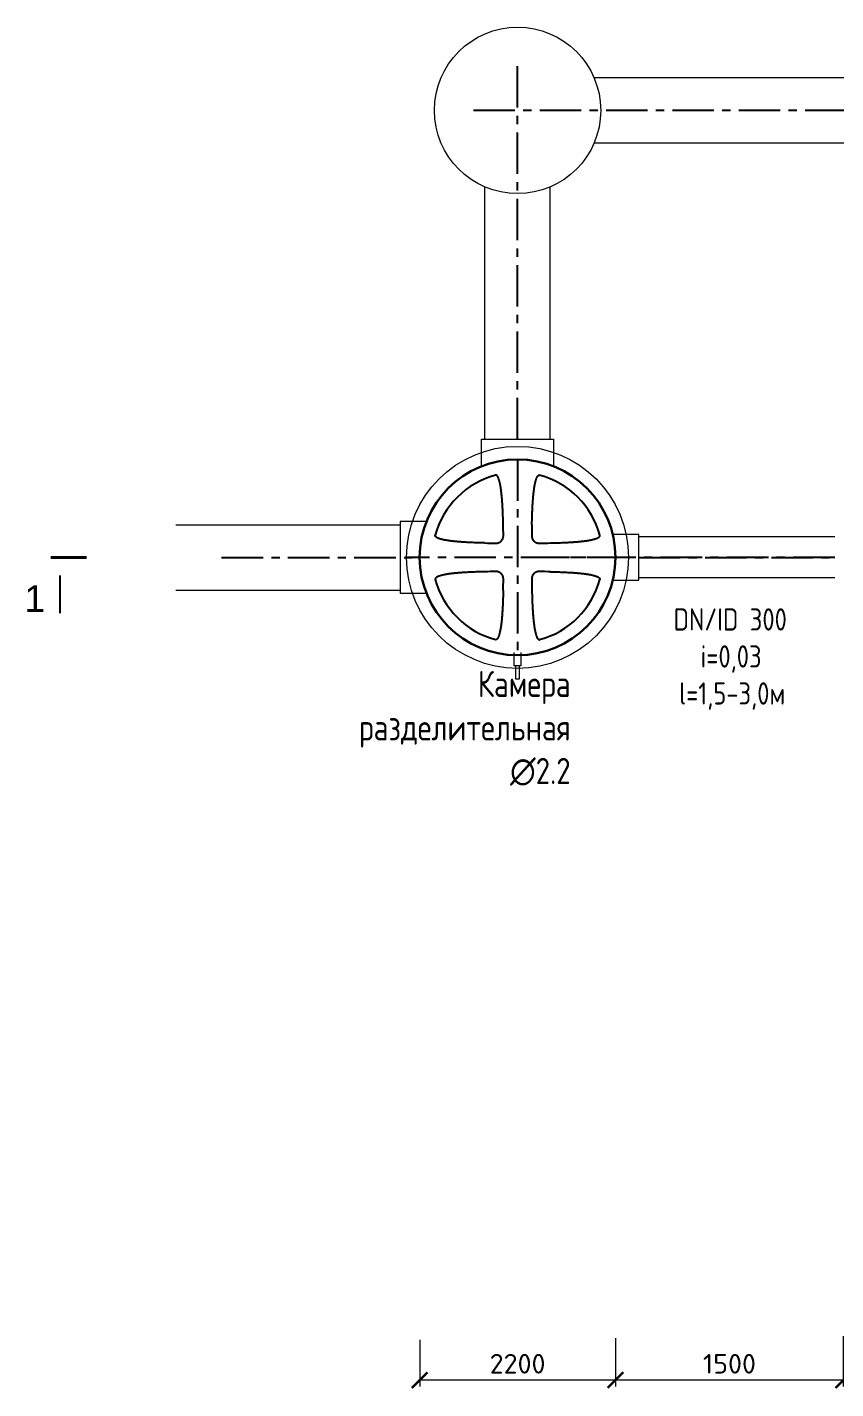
# Model space of a CAD drawing. Header units: millimetres. Extents: x 24859265 to 26550985, y 32092698 to 33532929.
# Drawn here: x 26273269 to 26279462, y 33043943 to 33054369 of the extents above; entities that cross this region are included whole.
import ezdxf

# ---------------------------------------------------------------- set-up
doc = ezdxf.new("R2010")
doc.units = ezdxf.units.MM
doc.linetypes.add('осевая', pattern=[50.8, 31.75, -6.35, 6.35, -6.35])
doc.layers.add('Системный слой', color=7, linetype='Continuous')
doc.styles.add('ARTEM Arial', font='simplex.shx')
doc.styles.add('ARTEM GOST', font='GOST_0.TTF')
doc.styles.get("Standard").update_dxf_attribs({"font": 'arial.ttf'})
doc.dimstyles.new('ARTEM', dxfattribs={"dimtxt": 70, "dimasz": 50, "dimexe": 35, "dimexo": 15, "dimgap": 10, "dimtad": 1, "dimdec": 0, "dimtxsty": 'ARTEM Arial', "dimcen": 2.5, "dimclrd": 7, "dimclre": 7, "dimclrt": 7, "dimadec": 0, "dimazin": 0, "dimtfac": 1, "dimtdec": 0, "dimtmove": 0, "dimatfit": 3, "dimfxl": 1, "dimlwd": 15, "dimlwe": 15, "dimarcsym": 0})

# ---------------------------------------------------------------- blocks, each defined once
blk = doc.blocks.new('_ArchTick')
at = {"color": 0, "linetype": 'ByBlock', "const_width": 0.15}
blk.add_lwpolyline([(-0.5, -0.5), (0.5, 0.5)], dxfattribs=at)
blk = doc.blocks.new('*D177')
at = {"color": 7, "lineweight": 15, "transparency": 16777216}
for p, q in [((26279520, 33044346), (26279520, 33043959)), ((26287520, 33044331), (26287520, 33043959)), ((26287520, 33044009), (26279520, 33044009))]:
    blk.add_line(p, q, dxfattribs=at)
at = {"color": 7, "lineweight": 15, "transparency": 16777216, "xscale": 120, "yscale": 120, "zscale": 120, "rotation": 180}
blk.add_blockref('_ArchTick', (26279520, 33044009), dxfattribs=at)
at = {"color": 7, "lineweight": 15, "transparency": 16777216, "xscale": 120, "yscale": 120, "zscale": 120}
blk.add_blockref('_ArchTick', (26287520, 33044009), dxfattribs=at)
at = {"color": 7, "lineweight": 20, "transparency": 16777216, "insert": (26283520, 33044134), "char_height": 150, "attachment_point": 5, "style": 'ARTEM Arial'}
blk.add_mtext('8000', dxfattribs=at)
blk = doc.blocks.new('*D189')
at = {"color": 7, "lineweight": 15, "transparency": 16777216}
for p, q in [((26277775, 33044316), (26277775, 33043959)), ((26279520, 33044331), (26279520, 33043959)), ((26279520, 33044009), (26277775, 33044009))]:
    blk.add_line(p, q, dxfattribs=at)
at = {"color": 7, "lineweight": 15, "transparency": 16777216, "xscale": 120, "yscale": 120, "zscale": 120, "rotation": 180}
blk.add_blockref('_ArchTick', (26277775, 33044009), dxfattribs=at)
at = {"color": 7, "lineweight": 15, "transparency": 16777216, "xscale": 120, "yscale": 120, "zscale": 120}
blk.add_blockref('_ArchTick', (26279520, 33044009), dxfattribs=at)
at = {"color": 7, "lineweight": 20, "transparency": 16777216, "insert": (26278648, 33044134), "char_height": 150, "attachment_point": 5, "style": 'ARTEM Arial'}
blk.add_mtext('1500', dxfattribs=at)
blk = doc.blocks.new('*D190')
at = {"color": 7, "lineweight": 15, "transparency": 16777216}
for p, q in [((26276275, 33044316), (26276275, 33043959)), ((26277775, 33044331), (26277775, 33043959)), ((26277775, 33044009), (26276275, 33044009))]:
    blk.add_line(p, q, dxfattribs=at)
at = {"color": 7, "lineweight": 15, "transparency": 16777216, "xscale": 120, "yscale": 120, "zscale": 120, "rotation": 180}
blk.add_blockref('_ArchTick', (26276275, 33044009), dxfattribs=at)
at = {"color": 7, "lineweight": 15, "transparency": 16777216, "xscale": 120, "yscale": 120, "zscale": 120}
blk.add_blockref('_ArchTick', (26277775, 33044009), dxfattribs=at)
at = {"color": 7, "lineweight": 20, "transparency": 16777216, "insert": (26277025, 33044134), "char_height": 150, "attachment_point": 5, "style": 'ARTEM Arial'}
blk.add_mtext('2200', dxfattribs=at)

msp = doc.modelspace()

# ---------------------------------------------------------------- linework, layer by layer
at = {"color": 1, "linetype": 'осевая', "lineweight": 25, "ltscale": 10}
for p, q in [((26277024.7519, 33051213.5825), (26277024.7519, 33054131.5258)), ((26305452.2721, 33053731.5258), (26276624.7519, 33053731.5258)), ((26277024.7519, 33051059.1649), (26277024.7519, 33049559.1649)), ((26274758.0202, 33050309.1649), (26276258.0202, 33050309.1649)), ((26277874.7519, 33050309.1649), (26276174.7519, 33050309.1649)), ((26279454.0495, 33050309.1649), (26277154.0495, 33050309.1649)), ((26277954.0495, 33050309.1649), (26279454.0495, 33050309.1649))]:
    msp.add_line(p, q, dxfattribs=at)
at = {"lineweight": 20}
for p, q in [((26304544.9045, 33053981.5258), (26277610.794, 33053981.5258)), ((26304544.9045, 33053481.5258), (26277610.794, 33053481.5258)), ((26276774.7519, 33051213.5825), (26276774.7519, 33053145.4836)), ((26277274.7519, 33051213.5825), (26277274.7519, 33053145.4836)), ((26274408.0201, 33050559.1649), (26276125.5746, 33050559.1649)), ((26279454.0495, 33050466.6649), (26277954.0495, 33050466.6649)), ((26274408.0201, 33050059.1649), (26276125.5746, 33050059.1649)), ((26279454.0495, 33050151.6649), (26277954.0495, 33050151.6649)), ((26276999.7519, 33049479.6162), (26276999.7519, 33049579.6162))]:
    msp.add_line(p, q, dxfattribs=at)
at = {"color": 1, "lineweight": 40}
msp.add_line((26273449.9637, 33050307.8486), (26273722.9637, 33050307.8486), dxfattribs=at)
at = {"lineweight": 20}
for points in [[(26276749.7519, 33051013.5825), (26276749.7519, 33051213.5825), (26277299.7519, 33051213.5825), (26277299.7519, 33051013.5825)], [(26276325.5746, 33050584.1649), (26276125.5746, 33050584.1649), (26276125.5746, 33050034.1649), (26276325.5746, 33050034.1649)], [(26277754.0495, 33050134.1649), (26277954.0495, 33050134.1649), (26277954.0495, 33050484.1649), (26277754.0495, 33050484.1649)], [(26277049.7519, 33049579.6162), (26277049.7519, 33049479.6162), (26276999.7519, 33049479.6162)], [(26277040.7519, 33049479.6162), (26277008.7519, 33049479.6162), (26277008.7519, 33049379.6162), (26277040.7519, 33049379.6162), (26277040.7519, 33049479.6162)]]:
    msp.add_lwpolyline(points, dxfattribs=at)
at = {"color": 1, "linetype": 'ByBlock', "lineweight": -2}
msp.add_lwpolyline([(26273518.2137, 33050171.3486), (26273518.2137, 33049881.8917)], dxfattribs=at)
at = {"lineweight": 20}
for centre, radius in [((26277024.7519, 33053731.5258), 637.1384), ((26277024.7519, 33050309.1649), 850)]:
    msp.add_circle(centre, radius, dxfattribs=at)
at = {"layer": 'Системный слой', "color": 7, "lineweight": 30}
msp.add_circle((26277024.7519, 33050309.1649), 750, dxfattribs=at)
at = {"layer": 'Системный слой', "color": 7, "lineweight": 25}
for start, end in [(104.99428033, 165.00571967), (14.99428033, 75.00571967), (194.99428033, 255.00571967), (284.99428033, 345.00571967)]:
    msp.add_arc((26277024.7519, 33050309.1649), 652.2931, start, end, dxfattribs=at)
for centre, major_axis, start_param, end_param in [((26275554.9225, 33050309.1649), (0, 3983.7956), -1.5288082595, -1.5073540114), ((26278494.5813, 33050309.1649), (0, -3983.7956), -1.6342386421, -1.6127843941), ((26277024.7519, 33051778.9943), (3983.7956, 0), -1.6342386421, -1.6127843941), ((26277024.7519, 33051778.9943), (3983.7956, 0), -1.5288082595, -1.5073540114), ((26277024.7519, 33048839.3355), (-3983.7956, 0), -1.5288082595, -1.5073540114), ((26277024.7519, 33048839.3355), (-3983.7956, 0), -1.6342386421, -1.6127843941), ((26275554.9225, 33050309.1649), (0, 3983.7956), -1.6342386421, -1.6127843941), ((26278494.5813, 33050309.1649), (0, -3983.7956), -1.5288082595, -1.5073540114)]:
    msp.add_ellipse(centre, major_axis=major_axis, ratio=0.3420201433, start_param=start_param, end_param=end_param, dxfattribs=at)
for points, knots in [([(26276914.7197, 33050561.7366), (26276914.5729, 33050568.4929), (26276914.2546, 33050582.1543), (26276913.6958, 33050602.9278), (26276913.1467, 33050620.604), (26276912.6427, 33050635.1262), (26276912.2242, 33050646.3184), (26276911.7648, 33050657.7141), (26276911.2618, 33050669.2765), (26276910.7084, 33050681.054), (26276910.1022, 33050692.9848), (26276909.4382, 33050705.0561), (26276908.7141, 33050717.2061), (26276907.9248, 33050729.4217), (26276907.0672, 33050741.6532), (26276906.1405, 33050753.823), (26276905.1445, 33050765.8649), (26276904.0823, 33050777.685), (26276902.949, 33050789.2947), (26276901.7486, 33050800.6116), (26276900.4763, 33050811.6465), (26276899.1392, 33050822.3169), (26276897.7222, 33050832.7142), (26276896.2342, 33050842.7387), (26276894.6753, 33050852.3689), (26276893.0815, 33050861.3942), (26276891.4443, 33050869.8938), (26276889.7962, 33050877.7358), (26276888.1297, 33050884.9995), (26276886.4895, 33050891.5544), (26276884.8376, 33050897.6085), (26276883.196, 33050903.1173), (26276881.5531, 33050908.1506), (26276879.9851, 33050912.5366), (26276878.4716, 33050916.4058), (26276877.0594, 33050919.7085), (26276875.7229, 33050922.5683), (26276874.5177, 33050924.9371), (26276873.3838, 33050926.9907), (26276872.323, 33050928.7618), (26276871.303, 33050930.3277), (26276870.3769, 33050931.6364), (26276869.5259, 33050932.7466), (26276868.7711, 33050933.6583), (26276868.087, 33050934.4254), (26276867.492, 33050935.0481), (26276866.9448, 33050935.5849), (26276866.4348, 33050936.0543), (26276865.9403, 33050936.4805), (26276865.477, 33050936.8543), (26276865.0388, 33050937.1852), (26276864.6205, 33050937.4811), (26276864.2012, 33050937.7581), (26276863.723, 33050938.0513), (26276863.1774, 33050938.3545), (26276862.5651, 33050938.6532), (26276861.9416, 33050938.9145), (26276861.2303, 33050939.1631), (26276860.3537, 33050939.3963), (26276859.3308, 33050939.5562), (26276858.3516, 33050939.592), (26276857.3778, 33050939.531), (26276856.6261, 33050939.4081), (26276856.1224, 33050939.2842), (26276855.9889, 33050939.2485)], [0, 0, 0, 0, 3.3465215227, 6.7668481108, 10.2915294563, 12.1064704035, 13.9667284637, 15.8422720642, 17.7603288517, 19.7057234187, 21.6905513702, 23.6874947395, 25.7055973182, 27.732687694, 29.7656162487, 31.7952757147, 33.7955244632, 35.7695807019, 37.6943488583, 39.5961389233, 41.4313009066, 43.2229566875, 44.9506275935, 46.6578929263, 48.2718604808, 49.8130927217, 51.2286774763, 52.5916245338, 53.8146707649, 54.9501107308, 55.9637081159, 56.941680685, 57.8073288267, 58.5954522651, 59.2603872038, 59.8807831171, 60.3931235223, 60.8425705834, 61.2130615076, 61.5668145258, 61.8715192069, 62.1433392224, 62.3649957537, 62.5683806449, 62.7332246549, 62.8775336294, 62.998105508, 63.1158041166, 63.2233857036, 63.3237994927, 63.4127332556, 63.4971934585, 63.5791240454, 63.6628029087, 63.7756373509, 63.8878254565, 63.9983947722, 64.1087959283, 64.2603022576, 64.4493688623, 64.627507815, 64.7505276307, 64.9338791724, 65, 65, 65, 65]), ([(26277134.7841, 33050561.7366), (26277134.9309, 33050568.4917), (26277135.249, 33050582.1447), (26277135.8071, 33050602.8945), (26277136.3549, 33050620.5364), (26277136.8572, 33050635.0164), (26277137.2737, 33050646.1652), (26277137.7837, 33050658.8287), (26277138.4067, 33050672.9949), (26277139.1728, 33050688.7093), (26277139.9623, 33050703.2977), (26277140.7586, 33050716.7029), (26277141.5416, 33050728.8629), (26277142.3923, 33050741.0434), (26277143.3116, 33050753.1694), (26277144.3001, 33050765.1745), (26277145.3546, 33050776.9675), (26277146.4801, 33050788.5575), (26277147.6727, 33050799.8625), (26277148.937, 33050810.8908), (26277150.2661, 33050821.5602), (26277151.6747, 33050831.9596), (26277153.1539, 33050841.9888), (26277154.7035, 33050851.6264), (26277156.2882, 33050860.6634), (26277157.9164, 33050869.1791), (26277159.5564, 33050877.0435), (26277161.2159, 33050884.3358), (26277162.8515, 33050890.9279), (26277164.5007, 33050897.0257), (26277166.1425, 33050902.5849), (26277167.7883, 33050907.6734), (26277169.3632, 33050912.1192), (26277170.8873, 33050916.0505), (26277172.3134, 33050919.4149), (26277173.6664, 33050922.3335), (26277174.8898, 33050924.7557), (26277176.043, 33050926.8571), (26277177.1223, 33050928.6687), (26277178.1595, 33050930.2673), (26277179.0994, 33050931.5995), (26277179.9616, 33050932.7263), (26277180.7242, 33050933.6485), (26277181.4135, 33050934.4219), (26277182.0109, 33050935.0472), (26277182.559, 33050935.5849), (26277183.069, 33050936.0543), (26277183.5635, 33050936.4805), (26277184.0268, 33050936.8543), (26277184.465, 33050937.1852), (26277184.8833, 33050937.4811), (26277185.3026, 33050937.7582), (26277185.7808, 33050938.0513), (26277186.3264, 33050938.3545), (26277186.9387, 33050938.6532), (26277187.5622, 33050938.9145), (26277188.2735, 33050939.1631), (26277189.1501, 33050939.3963), (26277190.173, 33050939.5562), (26277191.1522, 33050939.592), (26277192.126, 33050939.531), (26277192.8777, 33050939.4081), (26277193.3814, 33050939.2842), (26277193.5149, 33050939.2485)], [0, 0, 0, 0, 3.2943715928, 6.6585915426, 10.1215927423, 11.902893978, 13.7271076211, 15.5658058493, 18.0891990563, 20.6508821716, 23.2507381316, 25.2279246312, 27.2144774818, 29.207844676, 31.198515859, 33.1619389637, 35.1007487872, 36.9928524259, 38.8630102013, 40.6689126448, 42.4327097036, 44.134311819, 45.8159562452, 47.406319509, 48.9255294921, 50.3219054253, 51.6668058294, 52.8753852072, 53.9986841216, 55.0035660126, 55.9738874567, 56.8348531858, 57.6202520803, 58.285214561, 58.906539433, 59.4210267184, 59.8730966303, 60.2462589936, 60.6021554264, 60.908040864, 61.1803066654, 61.4014634807, 61.6040479455, 61.7675166756, 61.9101854316, 62.0289012617, 62.1447897606, 62.2507181364, 62.3495890111, 62.4371556712, 62.5203166986, 62.6009861104, 62.6833765431, 62.7944737718, 62.9049352308, 63.0138033664, 63.1225064054, 63.271682214, 63.4578401415, 63.6332384551, 63.7543656641, 63.9348964321, 64, 64, 64, 64]), ([(26276772.1802, 33050419.1971), (26276765.6221, 33050419.3396), (26276752.3501, 33050419.6482), (26276735.6619, 33050420.0944), (26276719.9552, 33050420.5613), (26276703.1364, 33050421.1089), (26276681.3099, 33050421.9211), (26276658.1598, 33050422.9336), (26276637.9663, 33050423.9626), (26276621.7303, 33050424.8932), (26276608.3349, 33050425.7358), (26276595.7501, 33050426.598), (26276583.6245, 33050427.4996), (26276571.6031, 33050428.4701), (26276559.7693, 33050429.5074), (26276548.1181, 33050430.6166), (26276536.7279, 33050431.7946), (26276525.5944, 33050433.0459), (26276514.7963, 33050434.3651), (26276504.2524, 33050435.7661), (26276494.0651, 33050437.2405), (26276484.2616, 33050438.7882), (26276475.0505, 33050440.3747), (26276466.3567, 33050442.0084), (26276458.3138, 33050443.6577), (26276450.8461, 33050445.3301), (26276444.0854, 33050446.982), (26276437.826, 33050448.6506), (26276432.1161, 33050450.3141), (26276426.8891, 33050451.9833), (26276422.3221, 33050453.5823), (26276418.2835, 33050455.1313), (26276414.8283, 33050456.5818), (26276411.8323, 33050457.9588), (26276409.3481, 33050459.2042), (26276407.1955, 33050460.378), (26276405.3428, 33050461.4761), (26276403.711, 33050462.5305), (26276402.3549, 33050463.4846), (26276401.2111, 33050464.358), (26276400.2782, 33050465.1285), (26276399.4984, 33050465.8232), (26276398.8704, 33050466.423), (26276398.3319, 33050466.972), (26276397.8625, 33050467.482), (26276397.4363, 33050467.9765), (26276397.0625, 33050468.4398), (26276396.7316, 33050468.878), (26276396.4356, 33050469.2963), (26276396.1586, 33050469.7156), (26276395.8655, 33050470.1938), (26276395.5623, 33050470.7394), (26276395.2636, 33050471.3517), (26276395.0023, 33050471.9752), (26276394.7537, 33050472.6865), (26276394.5204, 33050473.5631), (26276394.3605, 33050474.586), (26276394.3248, 33050475.5652), (26276394.3858, 33050476.539), (26276394.5087, 33050477.2907), (26276394.6326, 33050477.7944), (26276394.6683, 33050477.9278)], [0, 0, 0, 0, 3.0982613335, 6.2702573893, 7.8858737438, 10.5221579446, 14.2220879468, 18.2111893361, 21.4832197646, 23.7914050213, 25.9105598204, 27.8392398867, 29.7662871967, 31.6708083612, 33.5543736668, 35.3974949675, 37.2212689869, 38.9875391785, 40.7158710799, 42.3877271277, 44.0412422353, 45.6082485547, 47.1072890503, 48.4883275899, 49.8195000907, 51.0178636753, 52.1327945267, 53.1313225624, 54.0954684012, 54.9509219666, 55.7313338648, 56.3921393409, 57.0095646667, 57.5204784701, 57.9691358233, 58.33888725, 58.6911327453, 58.9932384074, 59.2615508508, 59.4786619323, 59.6772081545, 59.836710997, 59.9754917124, 60.0904961014, 60.2027633127, 60.3053830356, 60.4011659195, 60.4859971679, 60.5665596323, 60.6447074974, 60.7245222679, 60.8321465273, 60.9391554515, 61.0446213552, 61.1499277561, 61.2944421378, 61.474782666, 61.6446997454, 61.7620417346, 61.9369309337, 62, 62, 62, 62]), ([(26276857.5292, 33050417.6568), (26276858.5876, 33050417.6416), (26276860.6815, 33050417.6615), (26276863.8166, 33050417.8426), (26276866.9339, 33050418.176), (26276870.0534, 33050418.6694), (26276873.1583, 33050419.3266), (26276876.2251, 33050420.1471), (26276879.2328, 33050421.1277), (26276882.1614, 33050422.2622), (26276884.992, 33050423.5411), (26276887.7086, 33050424.9525), (26276890.3006, 33050426.4844), (26276892.7666, 33050428.1283), (26276895.0939, 33050429.8677), (26276897.2703, 33050431.6816), (26276899.2762, 33050433.5366), (26276901.1153, 33050435.415), (26276902.793, 33050437.3), (26276904.4603, 33050439.3552), (26276906.0024, 33050441.4624), (26276907.4564, 33050443.6704), (26276908.6431, 33050445.6616), (26276909.8895, 33050447.9616), (26276911.1787, 33050450.6369), (26276912.4664, 33050453.7853), (26276913.5561, 33050456.9812), (26276914.3184, 33050459.7041), (26276914.9906, 33050462.5782), (26276915.5874, 33050465.796), (26276916.0336, 33050469.4994), (26276916.253, 33050473.0924), (26276916.2757, 33050475.2917), (26276916.26, 33050476.3876)], [0, 0, 0, 0, 1.1608265419, 2.2936222353, 3.4356302746, 4.5887558525, 5.7462461705, 6.9053479076, 8.0604689404, 9.2068909637, 10.3412235493, 11.4572394691, 12.5542351348, 13.6331632514, 14.6976154269, 15.7305593553, 16.7305745676, 17.6845612513, 18.6048831698, 19.4900608935, 20.5786226568, 21.4599157496, 22.3810374533, 23.1133185073, 24.3205910352, 25.6274367368, 26.8323756552, 28.0128407731, 28.7200010512, 30.0618858462, 31.5922991483, 32.7990707772, 34, 34, 34, 34]), ([(26277133.2438, 33050476.3876), (26277133.2286, 33050475.3292), (26277133.2485, 33050473.2352), (26277133.4296, 33050470.1002), (26277133.763, 33050466.9828), (26277134.2565, 33050463.8634), (26277134.9136, 33050460.7584), (26277135.7341, 33050457.6916), (26277136.7148, 33050454.684), (26277137.8492, 33050451.7554), (26277139.1281, 33050448.9247), (26277140.5395, 33050446.2082), (26277142.0714, 33050443.6162), (26277143.7154, 33050441.1502), (26277145.4547, 33050438.8229), (26277147.2687, 33050436.6464), (26277149.1236, 33050434.6406), (26277151.002, 33050432.8015), (26277152.887, 33050431.1237), (26277154.9422, 33050429.4565), (26277157.0494, 33050427.9144), (26277159.2574, 33050426.4604), (26277161.2486, 33050425.2737), (26277163.5486, 33050424.0273), (26277166.2239, 33050422.7381), (26277169.3724, 33050421.4503), (26277172.5682, 33050420.3607), (26277175.2911, 33050419.5984), (26277178.1652, 33050418.9262), (26277181.383, 33050418.3294), (26277185.0864, 33050417.8832), (26277188.6795, 33050417.6638), (26277190.8787, 33050417.6411), (26277191.9746, 33050417.6568)], [0, 0, 0, 0, 1.1608265419, 2.2936222353, 3.4356302746, 4.5887558525, 5.7462461705, 6.9053479076, 8.0604689404, 9.2068909637, 10.3412235493, 11.4572394691, 12.5542351348, 13.6331632514, 14.6976154269, 15.7305593553, 16.7305745676, 17.6845612513, 18.6048831698, 19.4900608935, 20.5786226568, 21.4599157496, 22.3810374533, 23.1133185073, 24.3205910352, 25.6274367368, 26.8323756552, 28.0128407731, 28.7200010512, 30.0618858462, 31.5922991483, 32.7990707772, 34, 34, 34, 34]), ([(26277277.3236, 33050419.1971), (26277283.7325, 33050419.3363), (26277296.7082, 33050419.6376), (26277313.0273, 33050420.072), (26277328.4045, 33050420.526), (26277344.9008, 33050421.0585), (26277366.3379, 33050421.8476), (26277389.1069, 33050422.83), (26277409.0023, 33050423.8277), (26277425.0359, 33050424.7308), (26277438.3024, 33050425.5498), (26277450.7909, 33050426.3889), (26277462.8486, 33050427.2675), (26277474.8211, 33050428.214), (26277486.6323, 33050429.2273), (26277498.2819, 33050430.3122), (26277509.6937, 33050431.4662), (26277520.8663, 33050432.6936), (26277531.7233, 33050433.9895), (26277542.3382, 33050435.367), (26277552.6075, 33050436.818), (26277562.5013, 33050438.342), (26277571.8142, 33050439.9063), (26277580.6194, 33050441.5188), (26277588.7851, 33050443.1496), (26277596.3852, 33050444.806), (26277603.2896, 33050446.4466), (26277609.7007, 33050448.1074), (26277615.5683, 33050449.7675), (26277620.9557, 33050451.437), (26277625.6838, 33050453.0422), (26277629.8819, 33050454.6024), (26277633.491, 33050456.0699), (26277636.6337, 33050457.4684), (26277639.2528, 33050458.7396), (26277641.5302, 33050459.942), (26277643.4949, 33050461.0701), (26277645.2262, 33050462.154), (26277646.6658, 33050463.1358), (26277647.881, 33050464.0356), (26277648.8736, 33050464.8309), (26277649.7048, 33050465.5497), (26277650.3753, 33050466.1718), (26277650.9513, 33050466.7427), (26277651.455, 33050467.2752), (26277651.9131, 33050467.7932), (26277652.3159, 33050468.2806), (26277652.6728, 33050468.7429), (26277652.9914, 33050469.1846), (26277653.2884, 33050469.6266), (26277653.5995, 33050470.1269), (26277653.9181, 33050470.6938), (26277654.2289, 33050471.3258), (26277654.4971, 33050471.9632), (26277654.749, 33050472.6827), (26277654.9832, 33050473.5621), (26277655.1433, 33050474.586), (26277655.179, 33050475.5652), (26277655.118, 33050476.539), (26277654.9951, 33050477.2907), (26277654.8712, 33050477.7944), (26277654.8355, 33050477.9278)], [0, 0, 0, 0, 3.027650468, 6.1300949948, 7.7113562574, 10.29572092, 13.9293062349, 17.8521849505, 21.0758475638, 23.3565555894, 25.4545671815, 27.3697426247, 29.2845700098, 31.1812630915, 33.0601023946, 34.9034142, 36.7292307483, 38.5016907574, 40.2385724204, 41.9218716204, 43.5874153041, 45.168284004, 46.6824449202, 48.0806404778, 49.4296690181, 50.6480015168, 51.7842200939, 52.805921168, 53.7937429008, 54.6734516447, 55.4782366341, 56.1632927297, 56.8046696187, 57.3381028742, 57.8082959941, 58.1973566496, 58.567881964, 58.8859249139, 59.167818492, 59.3959477787, 59.6049564544, 59.7727939886, 59.9189296745, 60.0403320833, 60.158922171, 60.2676629971, 60.3693441639, 60.4596161066, 60.5454017581, 60.628156765, 60.7123159057, 60.8243760758, 60.9350031641, 61.0432243879, 61.1494624002, 61.2944413487, 61.4747831899, 61.6446996391, 61.7620416562, 61.9369312629, 62, 62, 62, 62]), ([(26276772.1802, 33050199.1327), (26276765.6221, 33050198.9902), (26276752.3501, 33050198.6815), (26276735.6619, 33050198.2354), (26276719.9552, 33050197.7684), (26276703.1364, 33050197.2209), (26276681.3099, 33050196.4086), (26276658.1598, 33050195.3962), (26276637.9663, 33050194.3672), (26276621.7303, 33050193.4365), (26276608.3349, 33050192.5939), (26276595.7501, 33050191.7317), (26276583.6245, 33050190.8301), (26276571.6031, 33050189.8597), (26276559.7693, 33050188.8223), (26276548.1181, 33050187.7132), (26276536.7279, 33050186.5352), (26276525.5944, 33050185.2838), (26276514.7963, 33050183.9647), (26276504.2524, 33050182.5636), (26276494.0651, 33050181.0892), (26276484.2616, 33050179.5416), (26276475.0505, 33050177.955), (26276466.3567, 33050176.3214), (26276458.3138, 33050174.672), (26276450.8461, 33050172.9997), (26276444.0854, 33050171.3478), (26276437.826, 33050169.6792), (26276432.1161, 33050168.0157), (26276426.8891, 33050166.3464), (26276422.3221, 33050164.7474), (26276418.2835, 33050163.1985), (26276414.8283, 33050161.7479), (26276411.8323, 33050160.3709), (26276409.3481, 33050159.1256), (26276407.1955, 33050157.9518), (26276405.3428, 33050156.8536), (26276403.711, 33050155.7992), (26276402.3549, 33050154.8452), (26276401.2111, 33050153.9718), (26276400.2782, 33050153.2013), (26276399.4984, 33050152.5065), (26276398.8704, 33050151.9067), (26276398.3319, 33050151.3577), (26276397.8625, 33050150.8477), (26276397.4363, 33050150.3533), (26276397.0625, 33050149.89), (26276396.7316, 33050149.4518), (26276396.4356, 33050149.0335), (26276396.1586, 33050148.6141), (26276395.8655, 33050148.1359), (26276395.5623, 33050147.5904), (26276395.2636, 33050146.9781), (26276395.0023, 33050146.3546), (26276394.7537, 33050145.6433), (26276394.5204, 33050144.7667), (26276394.3605, 33050143.7438), (26276394.3248, 33050142.7646), (26276394.3858, 33050141.7907), (26276394.5087, 33050141.0391), (26276394.6326, 33050140.5354), (26276394.6683, 33050140.4019)], [0, 0, 0, 0, 3.0982613365, 6.2702573945, 7.8858737497, 10.5221579509, 14.222087953, 18.2111893421, 21.483219771, 23.791405029, 25.9105598304, 27.8392399, 29.7662872142, 31.6708083835, 33.554373694, 35.3974949992, 37.2212707985, 38.9875392162, 40.7158685254, 42.3877271645, 44.041242269, 45.6082485836, 47.1072890737, 48.4883276074, 49.8195001026, 51.0178636824, 52.1327945299, 53.131322563, 54.0954683999, 54.9509219646, 55.7313338625, 56.3921393388, 57.0095646651, 57.520478469, 57.9691358227, 58.3388872498, 58.6911327455, 58.9932384078, 59.2615508513, 59.4786619329, 59.6772081552, 59.8367109976, 59.975491713, 60.090496102, 60.2027633134, 60.3053830363, 60.4011659202, 60.4859971686, 60.566559633, 60.644707498, 60.7245222686, 60.832146528, 60.9391554521, 61.0446213559, 61.1499277567, 61.2944421383, 61.4747826665, 61.6446997458, 61.7620417348, 61.9369309338, 62, 62, 62, 62]), ([(26276916.26, 33050141.9421), (26276916.2752, 33050143.0006), (26276916.2553, 33050145.0945), (26276916.0742, 33050148.2296), (26276915.7408, 33050151.3469), (26276915.2474, 33050154.4664), (26276914.5902, 33050157.5713), (26276913.7697, 33050160.6381), (26276912.789, 33050163.6458), (26276911.6546, 33050166.5744), (26276910.3757, 33050169.405), (26276908.9643, 33050172.1216), (26276907.4324, 33050174.7136), (26276905.7884, 33050177.1796), (26276904.0491, 33050179.5069), (26276902.2351, 33050181.6833), (26276900.3802, 33050183.6891), (26276898.5018, 33050185.5283), (26276896.6168, 33050187.206), (26276894.5616, 33050188.8733), (26276892.4544, 33050190.4153), (26276890.2464, 33050191.8694), (26276888.2552, 33050193.0561), (26276885.9552, 33050194.3025), (26276883.2799, 33050195.5916), (26276880.1315, 33050196.8794), (26276876.9356, 33050197.9691), (26276874.2127, 33050198.7314), (26276871.3386, 33050199.4035), (26276868.1208, 33050200.0004), (26276864.4174, 33050200.4465), (26276860.8244, 33050200.666), (26276858.6251, 33050200.6887), (26276857.5292, 33050200.6729)], [0, 0, 0, 0, 1.1608265419, 2.2936222353, 3.4356302746, 4.5887558525, 5.7462461705, 6.9053479076, 8.0604689404, 9.2068909637, 10.3412235493, 11.4572394691, 12.5542351348, 13.6331632514, 14.6976154269, 15.7305593553, 16.7305745676, 17.6845612513, 18.6048831698, 19.4900608935, 20.5786226568, 21.4599157496, 22.3810374533, 23.1133185073, 24.3205910352, 25.6274367368, 26.8323756552, 28.0128407731, 28.7200010512, 30.0618858462, 31.5922991483, 32.7990707772, 34, 34, 34, 34]), ([(26277191.9746, 33050200.6729), (26277190.9162, 33050200.6882), (26277188.8223, 33050200.6683), (26277185.6872, 33050200.4872), (26277182.5699, 33050200.1538), (26277179.4504, 33050199.6603), (26277176.3455, 33050199.0032), (26277173.2787, 33050198.1827), (26277170.271, 33050197.202), (26277167.3424, 33050196.0676), (26277164.5118, 33050194.7887), (26277161.7952, 33050193.3773), (26277159.2032, 33050191.8454), (26277156.7386, 33050190.2024), (26277154.4212, 33050188.4705), (26277152.2714, 33050186.6802), (26277150.318, 33050184.8785), (26277148.2897, 33050182.8199), (26277146.4844, 33050180.7718), (26277144.7155, 33050178.5389), (26277143.033, 33050176.2001), (26277141.3024, 33050173.4684), (26277139.8629, 33050170.851), (26277138.6225, 33050168.3156), (26277137.4683, 33050165.6512), (26277136.5451, 33050163.1318), (26277135.6171, 33050160.2241), (26277134.9453, 33050157.7068), (26277134.3587, 33050154.9286), (26277133.9025, 33050152.3163), (26277133.5031, 33050149.1637), (26277133.2563, 33050145.5354), (26277133.2269, 33050143.1183), (26277133.2438, 33050141.9421)], [0, 0, 0, 0, 1.1608245046, 2.2936193766, 3.4356280456, 4.5887566526, 5.7462520864, 6.905357744, 8.060477574, 9.2068891217, 10.3412031465, 11.4572048089, 12.5542046188, 13.6331690836, 14.6957409883, 15.7170683296, 16.6917504505, 17.6011082964, 18.8769091066, 19.676174613, 20.7161896501, 22.0270684013, 23.2114458403, 23.9820116376, 25.1138162187, 26.3866245856, 26.9159816548, 28.4529583192, 29.2357725006, 30.0222257329, 31.3536857859, 32.7108296056, 34, 34, 34, 34]), ([(26277277.3236, 33050199.1327), (26277283.7325, 33050198.9934), (26277296.7082, 33050198.6921), (26277313.0273, 33050198.2578), (26277328.4045, 33050197.8037), (26277344.9008, 33050197.2713), (26277366.3379, 33050196.4822), (26277389.1069, 33050195.4998), (26277409.0023, 33050194.502), (26277425.0359, 33050193.599), (26277438.3024, 33050192.7799), (26277450.7909, 33050191.9409), (26277462.8486, 33050191.0623), (26277474.8211, 33050190.1158), (26277486.6323, 33050189.1024), (26277498.2819, 33050188.0175), (26277509.6937, 33050186.8635), (26277520.8663, 33050185.6362), (26277531.7233, 33050184.3403), (26277542.3382, 33050182.9627), (26277552.6075, 33050181.5117), (26277562.5013, 33050179.9878), (26277571.8142, 33050178.4235), (26277580.6194, 33050176.811), (26277588.7851, 33050175.1801), (26277596.3852, 33050173.5238), (26277603.2896, 33050171.8832), (26277609.7007, 33050170.2223), (26277615.5683, 33050168.5622), (26277620.9557, 33050166.8927), (26277625.6838, 33050165.2876), (26277629.8819, 33050163.7274), (26277633.491, 33050162.2598), (26277636.6337, 33050160.8613), (26277639.2528, 33050159.5901), (26277641.5302, 33050158.3877), (26277643.4949, 33050157.2597), (26277645.2262, 33050156.1757), (26277646.6658, 33050155.194), (26277647.881, 33050154.2941), (26277648.8736, 33050153.4988), (26277649.7048, 33050152.78), (26277650.3753, 33050152.158), (26277650.9513, 33050151.587), (26277651.455, 33050151.0546), (26277651.9131, 33050150.5365), (26277652.3159, 33050150.0492), (26277652.6728, 33050149.5869), (26277652.9914, 33050149.1452), (26277653.2884, 33050148.7032), (26277653.5995, 33050148.2029), (26277653.9181, 33050147.6359), (26277654.2289, 33050147.004), (26277654.4971, 33050146.3665), (26277654.749, 33050145.6471), (26277654.9832, 33050144.7676), (26277655.1433, 33050143.7438), (26277655.179, 33050142.7646), (26277655.118, 33050141.7907), (26277654.9951, 33050141.0391), (26277654.8712, 33050140.5354), (26277654.8355, 33050140.4019)], [0, 0, 0, 0, 3.027650466, 6.1300949906, 7.7113562521, 10.2957209128, 13.9293062253, 17.8521849382, 21.0758475496, 23.356555574, 25.4545671651, 27.3697426077, 29.2845699923, 31.1812630737, 33.0601023765, 34.9034141819, 36.7292307304, 38.5016907397, 40.2385724031, 41.9218716037, 43.587415288, 45.1682839884, 46.6824449054, 48.0806404637, 49.4296690047, 50.6480015043, 51.7842200823, 52.8059211574, 53.7937428912, 54.6734516361, 55.4782366265, 56.1632927232, 56.8046696132, 57.3381028697, 57.8082959905, 58.1973566467, 58.5678819618, 58.8859249122, 59.1678184908, 59.3959477777, 59.6049564536, 59.772793988, 59.9189296739, 60.0403320827, 60.1589221704, 60.2676629964, 60.3693441633, 60.4596161059, 60.5454017574, 60.6281567643, 60.712315905, 60.8243760751, 60.9350031635, 61.0432243873, 61.1494623996, 61.2944413482, 61.4747831895, 61.6446996387, 61.7620416559, 61.9369312628, 62, 62, 62, 62]), ([(26276914.7197, 33050056.5932), (26276914.574, 33050049.8879), (26276914.2583, 33050036.3341), (26276913.801, 33050019.3015), (26276913.3724, 33050004.9781), (26276912.9863, 33049993.0184), (26276912.4513, 33049977.8049), (26276911.7415, 33049959.7494), (26276910.8188, 33049939.2368), (26276909.857, 33049920.5811), (26276908.9121, 33049904.2956), (26276908.0587, 33049890.8957), (26276907.1868, 33049878.3255), (26276906.2763, 33049866.2301), (26276905.2971, 33049854.2483), (26276904.2518, 33049842.468), (26276903.1354, 33049830.8815), (26276901.9517, 33049819.5691), (26276900.6959, 33049808.5239), (26276899.3743, 33049797.8264), (26276897.9728, 33049787.3911), (26276896.4998, 33049777.3186), (26276894.9556, 33049767.6323), (26276893.3748, 33049758.5397), (26276891.7491, 33049749.9634), (26276890.1097, 33049742.0342), (26276888.449, 33049734.6742), (26276886.81, 33049728.0123), (26276885.1553, 33049721.8439), (26276883.5061, 33049716.2147), (26276881.8514, 33049711.0585), (26276880.2658, 33049706.5489), (26276878.7293, 33049702.5575), (26276877.2896, 33049699.1387), (26276875.9222, 33049696.1714), (26276874.6844, 33049693.7075), (26276873.5169, 33049691.5702), (26276872.424, 33049689.7291), (26276871.3745, 33049688.1067), (26276870.4244, 33049686.7573), (26276869.5541, 33049685.6182), (26276868.7859, 33049684.6884), (26276868.0926, 33049683.9104), (26276867.4935, 33049683.2831), (26276866.9448, 33049682.7449), (26276866.4348, 33049682.2755), (26276865.9403, 33049681.8493), (26276865.477, 33049681.4755), (26276865.0388, 33049681.1445), (26276864.6205, 33049680.8486), (26276864.2012, 33049680.5716), (26276863.723, 33049680.2785), (26276863.1774, 33049679.9753), (26276862.5651, 33049679.6766), (26276861.9416, 33049679.4153), (26276861.2303, 33049679.1667), (26276860.3537, 33049678.9334), (26276859.3308, 33049678.7735), (26276858.3516, 33049678.7378), (26276857.3778, 33049678.7988), (26276856.6261, 33049678.9216), (26276856.1224, 33049679.0456), (26276855.9889, 33049679.0813)], [0, 0, 0, 0, 3.2189231357, 6.5068258299, 8.1785082761, 10.0983025228, 12.2523243247, 15.4895760715, 18.7797899711, 22.1227440403, 24.4733361477, 26.6278270631, 28.5841318705, 30.5381738033, 32.4670679383, 34.3730138365, 36.2351571877, 38.0766081532, 39.8570774867, 41.5974922534, 43.2785696939, 44.9405322113, 46.5139579662, 48.0181443246, 49.4025384055, 50.7365451726, 51.9369494185, 53.0536669479, 54.0539787316, 55.0201672583, 55.8782531008, 56.6616086656, 57.3257747988, 57.946675197, 58.4612229856, 58.9135381363, 59.2868943567, 59.642684309, 59.9480093535, 60.2193464339, 60.4391396874, 60.6402327359, 60.8019817187, 60.9428380045, 61.0596979715, 61.1737760523, 61.2780505753, 61.3753779132, 61.461577123, 61.5434389141, 61.6228473829, 61.7039497316, 61.8133101683, 61.9220452001, 62.0292121928, 62.1362169977, 62.2830621738, 62.466311411, 62.6389690983, 62.7582036987, 62.9359136866, 63, 63, 63, 63]), ([(26277134.7841, 33050056.5932), (26277134.933, 33050049.7412), (26277135.2556, 33050035.908), (26277135.7242, 33050018.5352), (26277136.1629, 33050003.9633), (26277136.5574, 33049991.8354), (26277137.1027, 33049976.4614), (26277137.8249, 33049958.2605), (26277138.7627, 33049937.6276), (26277139.7387, 33049918.9017), (26277140.6959, 33049902.5901), (26277141.5581, 33049889.2034), (26277142.4378, 33049876.6631), (26277143.3553, 33049864.6105), (26277144.3411, 33049852.679), (26277145.3923, 33049840.9598), (26277146.5136, 33049829.4437), (26277147.701, 33049818.2124), (26277148.9589, 33049807.2575), (26277150.2805, 33049796.661), (26277151.6801, 33049786.3339), (26277153.1489, 33049776.3748), (26277154.687, 33049766.8037), (26277156.2594, 33049757.826), (26277157.8745, 33049749.3628), (26277159.5014, 33049741.5407), (26277161.1483, 33049734.2803), (26277162.773, 33049727.7064), (26277164.4128, 33049721.6164), (26277166.0476, 33049716.0536), (26277167.6885, 33049710.9523), (26277169.2626, 33049706.4829), (26277170.7895, 33049702.5209), (26277172.2223, 33049699.1209), (26277173.5846, 33049696.1651), (26277174.8202, 33049693.7062), (26277175.9868, 33049691.5704), (26277177.0797, 33049689.7293), (26277178.1293, 33049688.1067), (26277179.0794, 33049686.7573), (26277179.9496, 33049685.6183), (26277180.7179, 33049684.6884), (26277181.4112, 33049683.9104), (26277182.0103, 33049683.2831), (26277182.559, 33049682.7449), (26277183.069, 33049682.2755), (26277183.5635, 33049681.8493), (26277184.0268, 33049681.4755), (26277184.465, 33049681.1445), (26277184.8833, 33049680.8486), (26277185.3026, 33049680.5716), (26277185.7809, 33049680.2785), (26277186.3264, 33049679.9753), (26277186.9387, 33049679.6766), (26277187.5622, 33049679.4153), (26277188.2735, 33049679.1667), (26277189.1501, 33049678.9334), (26277190.173, 33049678.7735), (26277191.1522, 33049678.7378), (26277192.126, 33049678.7988), (26277192.8777, 33049678.9216), (26277193.3814, 33049679.0456), (26277193.5149, 33049679.0813)], [0, 0, 0, 0, 3.2894257849, 6.6410725055, 8.3419443787, 10.2882542713, 12.4674638291, 15.730360375, 19.0400426491, 22.3962723936, 24.7486177881, 26.901300285, 28.8517903972, 30.7995525989, 32.7203924943, 34.6169700357, 36.4675652557, 38.2966031385, 40.0624855168, 41.78701453, 43.4504671916, 45.0943850967, 46.6493011373, 48.1349324715, 49.5011341639, 50.8173333872, 52.0016915812, 53.1037187787, 54.0916580134, 55.046430083, 55.8957767008, 56.6721277229, 57.3318932738, 57.949266326, 58.4620513149, 58.913491524, 59.2868605627, 59.642660821, 59.9479928888, 60.2193353018, 60.4391320841, 60.6402284591, 60.8019795285, 60.9428371316, 61.0596975057, 61.173775908, 61.2780506223, 61.3753780737, 61.4615773099, 61.5434390911, 61.622847514, 61.7039498052, 61.8133101776, 61.9220451764, 62.029212163, 62.1362169832, 62.2830621736, 62.4663114126, 62.6389690983, 62.7582036989, 62.9359136872, 63, 63, 63, 63])]:
    msp.add_open_spline(points, degree=3, knots=knots, dxfattribs=at)

# ---------------------------------------------------------------- texts
at = {"color": 1, "lineweight": 25, "insert": (26273405.9039, 33050096.192), "char_height": 204.75, "attachment_point": 3}
msp.add_mtext('{\\fArial|b0|i0|c204|p34;1}', dxfattribs=at)
at = {"lineweight": 20, "style": 'ARTEM GOST'}
for s, insert, char_height, width, attachment_point in [('\\pi121.37;DN/ID 300\\P\\pi328.06;i=0,03\\P\\pi163.96;l=1,5-3,0м', (26278098.487, 33049918.6558), 170, 1105.61104, 1), ('Камера \\Pразделительная \\P∅2.2', (26277431.1938, 33049440.2558), 200, 3048.508414, 3)]:
    msp.add_mtext(s, dxfattribs=dict(at, insert=insert, char_height=char_height, width=width, attachment_point=attachment_point))

# ---------------------------------------------------------------- dimensions: what is measured, and where the dimension line sits
at = {"lineweight": 20}
for base, p1, p2, text, picture, middle in [((26276274.7519, 33044008.8816), (26277774.7519, 33044346.2014), (26276274.7519, 33044331.2014), '2200', '*D190', (26277024.7519, 33044133.8816)), ((26277774.7519, 33044008.8816), (26279520.2644, 33044346.2014), (26277774.7519, 33044331.2014), '1500', '*D189', (26278647.5082, 33044133.8816))]:
    dim = msp.add_linear_dim(base=base, p1=p1, p2=p2, angle=180, text=text, dimstyle='ARTEM', override={"dimtxt": 150, "dimasz": 120, "dimexe": 50, "dimgap": 50, "dimblk1": 'ArchTick', "dimblk2": 'ArchTick', "dimsah": 1}, dxfattribs=at)
    dim.commit()
    dim.dimension.update_dxf_attribs({"geometry": picture, "text_midpoint": middle})
dim = msp.add_linear_dim(base=(26279520.2644, 33044008.8816), p1=(26287520.2644, 33044346.2014), p2=(26279520.2644, 33044361.2014), angle=180, dimstyle='ARTEM', override={"dimtxt": 150, "dimasz": 120, "dimexe": 50, "dimgap": 50, "dimblk1": 'ArchTick', "dimblk2": 'ArchTick', "dimsah": 1}, dxfattribs=at)
dim.commit()
dim.dimension.update_dxf_attribs({"geometry": '*D177', "text_midpoint": (26283520.2644, 33044133.8816)})

doc.saveas('drawing.dxf')
